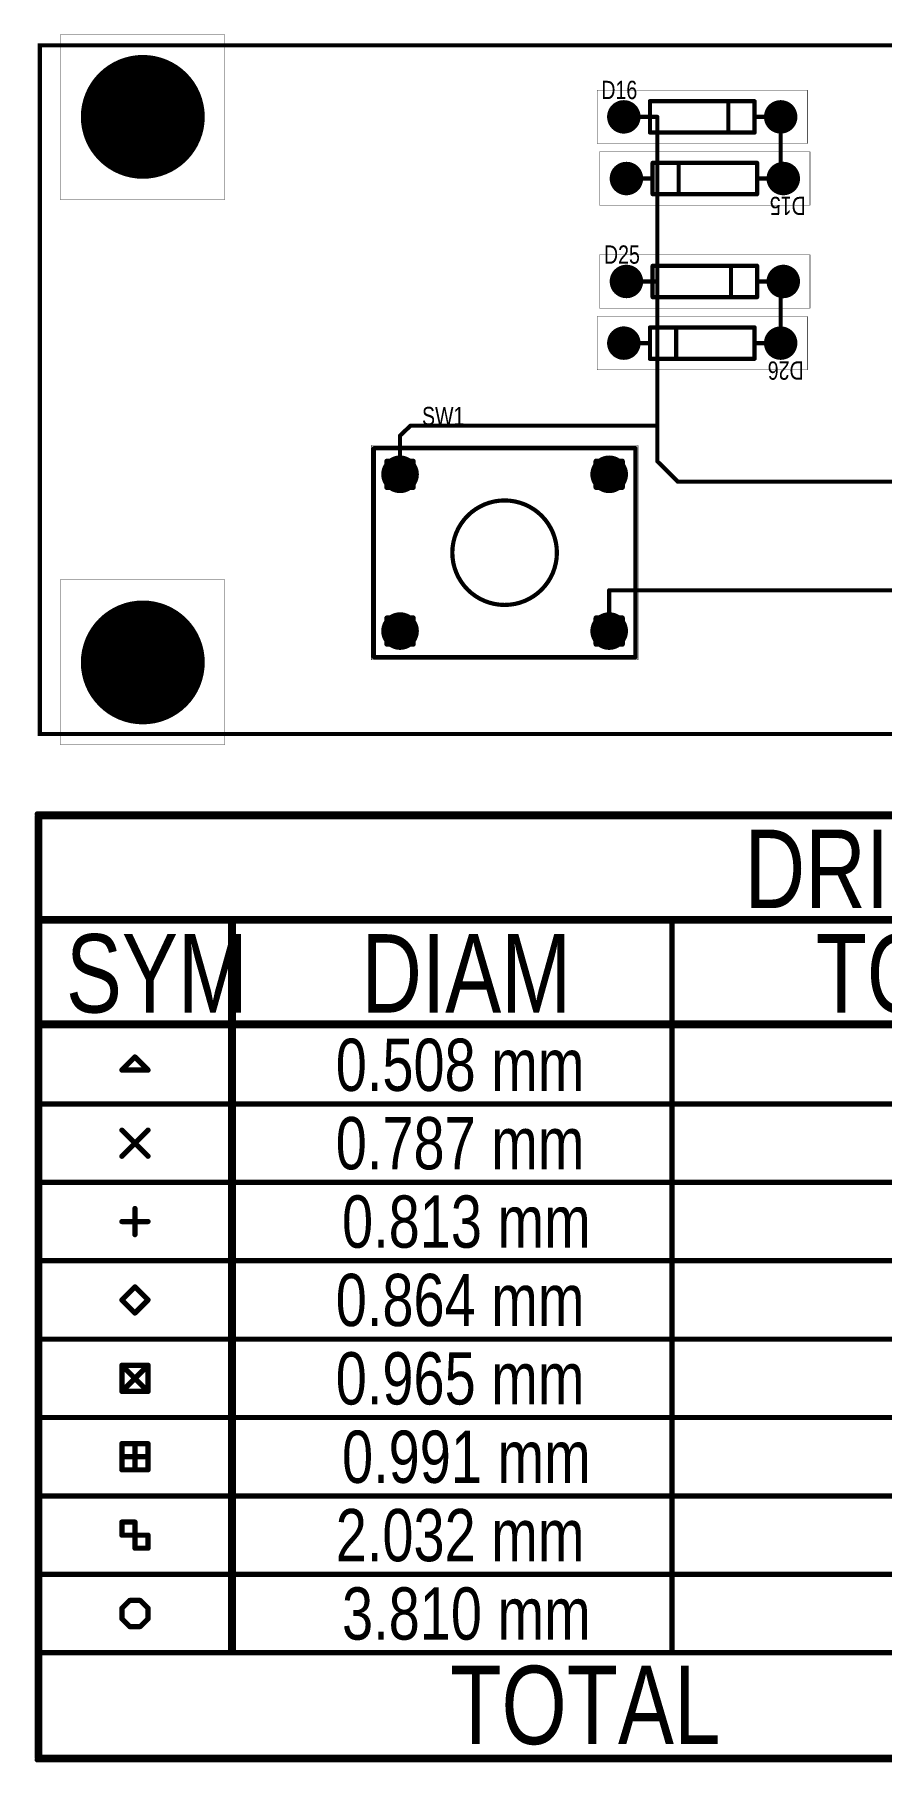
# Model space of a CAD drawing. Extents: x 0 to 12.4, y -1.9 to 1.4.
# Drawn here: x -0.01 to 1.61, y -1.948 to 1.359 of the extents above; entities that cross this region are included whole.
import ezdxf

# ---------------------------------------------------------------- set-up
doc = ezdxf.new("R2010")
doc.units = 0

msp = doc.modelspace()

# ---------------------------------------------------------------- linework, layer by layer
for points, const_width in [([(0.039, 1.043), (0.039, 1.358), (0.354, 1.358), (0.354, 1.043), (0.039, 1.043)], 0.001), ([(0, 0.02), (12.361, 0.02), (12.361, 1.338), (0, 1.338), (0, 0.02)], 0.008), ([(1.066, 1.15), (1.066, 1.252), (1.468, 1.252), (1.468, 1.15), (1.066, 1.15)], 0.001), ([(1.473, 1.134), (1.473, 1.032), (1.071, 1.032), (1.071, 1.134), (1.473, 1.134)], 0.001), ([(1.071, 0.835), (1.071, 0.937), (1.473, 0.937), (1.473, 0.835), (1.071, 0.835)], 0.001), ([(1.468, 0.819), (1.468, 0.717), (1.066, 0.717), (1.066, 0.819), (1.468, 0.819)], 0.001), ([(0.634, 0.162), (0.634, 0.572), (1.144, 0.572), (1.144, 0.162), (0.634, 0.162)], 0.001), ([(0.039, 0), (0.039, 0.315), (0.354, 0.315), (0.354, 0), (0.039, 0)], 0.001)]:
    msp.add_lwpolyline(points, close=True, dxfattribs=dict(const_width=const_width))
for points, const_width in [([(0.0388, 1.358, 1), (0.0393, 1.358, 1)], 0.0005), ([(0.3538, 1.358, 1), (0.3542, 1.358, 1)], 0.0005), ([(-0.002, 1.338, 1), (0.002, 1.338, 1)], 0.004), ([(1.0658, 1.252, 1), (1.0663, 1.252, 1)], 0.0005), ([(1.4677, 1.252, 1), (1.4683, 1.252, 1)], 0.0005), ([(1.0658, 1.15, 1), (1.0663, 1.15, 1)], 0.0005), ([(1.0658, 1.15, 1), (1.0663, 1.15, 1)], 0.0005), ([(1.0707, 1.134, 1), (1.0713, 1.134, 1)], 0.0005), ([(1.4677, 1.15, 1), (1.4683, 1.15, 1)], 0.0005), ([(1.4728, 1.134, 1), (1.4733, 1.134, 1)], 0.0005), ([(1.4728, 1.134, 1), (1.4733, 1.134, 1)], 0.0005), ([(0.0388, 1.043, 1), (0.0393, 1.043, 1)], 0.0005), ([(0.0388, 1.043, 1), (0.0393, 1.043, 1)], 0.0005), ([(0.3538, 1.043, 1), (0.3542, 1.043, 1)], 0.0005), ([(1.0707, 1.032, 1), (1.0713, 1.032, 1)], 0.0005), ([(1.4728, 1.032, 1), (1.4733, 1.032, 1)], 0.0005), ([(1.0707, 0.937, 1), (1.0713, 0.937, 1)], 0.0005), ([(1.4728, 0.937, 1), (1.4733, 0.937, 1)], 0.0005), ([(1.0707, 0.835, 1), (1.0713, 0.835, 1)], 0.0005), ([(1.0707, 0.835, 1), (1.0713, 0.835, 1)], 0.0005), ([(1.4728, 0.835, 1), (1.4733, 0.835, 1)], 0.0005), ([(1.0658, 0.819, 1), (1.0663, 0.819, 1)], 0.0005), ([(1.4677, 0.819, 1), (1.4683, 0.819, 1)], 0.0005), ([(1.4677, 0.819, 1), (1.4683, 0.819, 1)], 0.0005), ([(1.0658, 0.717, 1), (1.0663, 0.717, 1)], 0.0005), ([(1.4677, 0.717, 1), (1.4683, 0.717, 1)], 0.0005), ([(0.6338, 0.572, 1), (0.6342, 0.572, 1)], 0.0005), ([(1.1437, 0.572, 1), (1.1443, 0.572, 1)], 0.0005), ([(0.0388, 0.315, 1), (0.0393, 0.315, 1)], 0.0005), ([(0.3538, 0.315, 1), (0.3542, 0.315, 1)], 0.0005), ([(0.6338, 0.162, 1), (0.6342, 0.162, 1)], 0.0005), ([(0.6338, 0.162, 1), (0.6342, 0.162, 1)], 0.0005), ([(1.1437, 0.162, 1), (1.1443, 0.162, 1)], 0.0005), ([(-0.002, 0.02, 1), (0.002, 0.02, 1)], 0.004), ([(-0.002, 0.02, 1), (0.002, 0.02, 1)], 0.004), ([(0.0388, 0, 1), (0.0393, 0, 1)], 0.0005), ([(0.0388, 0, 1), (0.0393, 0, 1)], 0.0005), ([(0.3538, 0, 1), (0.3542, 0, 1)], 0.0005)]:
    msp.add_lwpolyline(points, format="xyb", close=True, dxfattribs=dict(const_width=const_width))
at = {"layer": 'DRD', "const_width": 0.01}
for points in [[(0.172, 1.211), (0.187, 1.226)], [(0.187, 1.226), (0.207, 1.226)], [(0.207, 1.226), (0.222, 1.211)], [(1.117, 1.176), (1.117, 1.226)], [(1.417, 1.176), (1.417, 1.226)], [(0.172, 1.191), (0.172, 1.211)], [(0.187, 1.176), (0.172, 1.191)], [(0.222, 1.191), (0.207, 1.176)], [(0.222, 1.211), (0.222, 1.191)], [(1.092, 1.201), (1.142, 1.201)], [(1.392, 1.201), (1.442, 1.201)], [(0.207, 1.176), (0.187, 1.176)], [(1.122, 1.058), (1.122, 1.108)], [(1.422, 1.058), (1.422, 1.108)], [(1.097, 1.083), (1.147, 1.083)], [(1.397, 1.083), (1.447, 1.083)], [(1.122, 0.861), (1.122, 0.911)], [(1.422, 0.861), (1.422, 0.911)], [(1.097, 0.886), (1.147, 0.886)], [(1.397, 0.886), (1.447, 0.886)], [(1.117, 0.743), (1.117, 0.793)], [(1.417, 0.743), (1.417, 0.793)], [(1.092, 0.768), (1.142, 0.768)], [(1.392, 0.768), (1.442, 0.768)], [(0.664, 0.542), (0.714, 0.542)], [(0.664, 0.492), (0.664, 0.542)], [(0.689, 0.492), (0.689, 0.542)], [(0.714, 0.542), (0.714, 0.492)], [(1.064, 0.542), (1.114, 0.542)], [(1.064, 0.492), (1.064, 0.542)], [(1.089, 0.492), (1.089, 0.542)], [(1.114, 0.542), (1.114, 0.492)], [(0.664, 0.517), (0.714, 0.517)], [(0.714, 0.492), (0.664, 0.492)], [(1.064, 0.517), (1.114, 0.517)], [(1.114, 0.492), (1.064, 0.492)], [(0.664, 0.242), (0.714, 0.242)], [(0.664, 0.192), (0.664, 0.242)], [(0.689, 0.192), (0.689, 0.242)], [(0.714, 0.242), (0.714, 0.192)], [(1.064, 0.242), (1.114, 0.242)], [(1.064, 0.192), (1.064, 0.242)], [(1.089, 0.192), (1.089, 0.242)], [(1.114, 0.242), (1.114, 0.192)], [(0.664, 0.217), (0.714, 0.217)], [(1.064, 0.217), (1.114, 0.217)], [(0.172, 0.167), (0.187, 0.182)], [(0.172, 0.147), (0.172, 0.167)], [(0.187, 0.182), (0.207, 0.182)], [(0.207, 0.182), (0.222, 0.167)], [(0.222, 0.167), (0.222, 0.147)], [(0.714, 0.192), (0.664, 0.192)], [(1.114, 0.192), (1.064, 0.192)], [(0.187, 0.132), (0.172, 0.147)], [(0.207, 0.132), (0.187, 0.132)], [(0.222, 0.147), (0.207, 0.132)], [(-0.005, -0.133), (3.73, -0.133)], [(-0.005, -0.138), (-0.005, -1.938)], [(0, -0.138), (0, -1.938)], [(0, -0.138), (3.725, -0.138)], [(0, -0.333), (3.725, -0.333)], [(0, -0.338), (3.725, -0.338)], [(0.365, -0.338), (0.365, -1.738)], [(0.37, -0.338), (0.37, -1.738)], [(1.209, -0.338), (1.209, -1.738)], [(0, -0.533), (3.725, -0.533)], [(0, -0.538), (3.725, -0.538)], [(0.157, -0.623), (0.182, -0.598)], [(0.182, -0.598), (0.207, -0.623)], [(0.207, -0.623), (0.157, -0.623)], [(0, -0.688), (3.725, -0.688)], [(0.157, -0.738), (0.207, -0.788)], [(0.157, -0.788), (0.207, -0.738)], [(0, -0.838), (3.725, -0.838)], [(0.182, -0.938), (0.182, -0.888)], [(0.157, -0.913), (0.207, -0.913)], [(0, -0.988), (3.725, -0.988)], [(0.157, -1.063), (0.182, -1.038)], [(0.182, -1.088), (0.157, -1.063)], [(0.182, -1.038), (0.207, -1.063)], [(0.207, -1.063), (0.182, -1.088)], [(0, -1.138), (3.725, -1.138)], [(0.157, -1.188), (0.207, -1.238)], [(0.157, -1.238), (0.207, -1.188)], [(0.157, -1.188), (0.207, -1.188)], [(0.157, -1.238), (0.157, -1.188)], [(0.207, -1.188), (0.207, -1.238)], [(0.207, -1.238), (0.157, -1.238)], [(0, -1.288), (3.725, -1.288)], [(0.157, -1.338), (0.207, -1.338)], [(0.157, -1.388), (0.157, -1.338)], [(0.182, -1.388), (0.182, -1.338)], [(0.207, -1.338), (0.207, -1.388)], [(0.157, -1.363), (0.207, -1.363)], [(0.207, -1.388), (0.157, -1.388)], [(0, -1.438), (3.725, -1.438)], [(0.157, -1.488), (0.182, -1.488)], [(0.157, -1.513), (0.157, -1.488)], [(0.182, -1.488), (0.182, -1.538)], [(0.207, -1.513), (0.157, -1.513)], [(0.207, -1.538), (0.207, -1.513)], [(0.182, -1.538), (0.207, -1.538)], [(0, -1.588), (3.725, -1.588)], [(0.157, -1.653), (0.172, -1.638)], [(0.157, -1.673), (0.157, -1.653)], [(0.172, -1.638), (0.192, -1.638)], [(0.192, -1.638), (0.207, -1.653)], [(0.207, -1.653), (0.207, -1.673)], [(0.172, -1.688), (0.157, -1.673)], [(0.192, -1.688), (0.172, -1.688)], [(0.207, -1.673), (0.192, -1.688)], [(0, -1.738), (3.725, -1.738)], [(-0.005, -1.943), (3.73, -1.943)], [(0, -1.938), (3.725, -1.938)]]:
    msp.add_lwpolyline(points, dxfattribs=at)
at = {"layer": 'DRD', "const_width": 0.005}
for points in [[(0.1845, 1.226, 1), (0.1895, 1.226, 1)], [(0.1845, 1.226, 1), (0.1895, 1.226, 1)], [(0.2045, 1.226, 1), (0.2095, 1.226, 1)], [(0.2045, 1.226, 1), (0.2095, 1.226, 1)], [(1.1145, 1.226, 1), (1.1195, 1.226, 1)], [(1.4145, 1.226, 1), (1.4195, 1.226, 1)], [(0.1695, 1.211, 1), (0.1745, 1.211, 1)], [(0.1695, 1.211, 1), (0.1745, 1.211, 1)], [(0.1695, 1.191, 1), (0.1745, 1.191, 1)], [(0.1695, 1.191, 1), (0.1745, 1.191, 1)], [(0.2195, 1.211, 1), (0.2245, 1.211, 1)], [(0.2195, 1.211, 1), (0.2245, 1.211, 1)], [(0.2195, 1.191, 1), (0.2245, 1.191, 1)], [(0.2195, 1.191, 1), (0.2245, 1.191, 1)], [(1.0895, 1.201, 1), (1.0945, 1.201, 1)], [(1.1395, 1.201, 1), (1.1445, 1.201, 1)], [(1.3895, 1.201, 1), (1.3945, 1.201, 1)], [(1.4395, 1.201, 1), (1.4445, 1.201, 1)], [(0.1845, 1.176, 1), (0.1895, 1.176, 1)], [(0.1845, 1.176, 1), (0.1895, 1.176, 1)], [(0.2045, 1.176, 1), (0.2095, 1.176, 1)], [(0.2045, 1.176, 1), (0.2095, 1.176, 1)], [(1.1145, 1.176, 1), (1.1195, 1.176, 1)], [(1.4145, 1.176, 1), (1.4195, 1.176, 1)], [(1.1195, 1.108, 1), (1.1245, 1.108, 1)], [(1.4195, 1.108, 1), (1.4245, 1.108, 1)], [(1.0945, 1.083, 1), (1.0995, 1.083, 1)], [(1.1195, 1.058, 1), (1.1245, 1.058, 1)], [(1.1445, 1.083, 1), (1.1495, 1.083, 1)], [(1.3945, 1.083, 1), (1.3995, 1.083, 1)], [(1.4195, 1.058, 1), (1.4245, 1.058, 1)], [(1.4445, 1.083, 1), (1.4495, 1.083, 1)], [(1.1195, 0.911, 1), (1.1245, 0.911, 1)], [(1.4195, 0.911, 1), (1.4245, 0.911, 1)], [(1.0945, 0.886, 1), (1.0995, 0.886, 1)], [(1.1195, 0.861, 1), (1.1245, 0.861, 1)], [(1.1445, 0.886, 1), (1.1495, 0.886, 1)], [(1.3945, 0.886, 1), (1.3995, 0.886, 1)], [(1.4195, 0.861, 1), (1.4245, 0.861, 1)], [(1.4445, 0.886, 1), (1.4495, 0.886, 1)], [(1.1145, 0.793, 1), (1.1195, 0.793, 1)], [(1.4145, 0.793, 1), (1.4195, 0.793, 1)], [(1.0895, 0.768, 1), (1.0945, 0.768, 1)], [(1.1395, 0.768, 1), (1.1445, 0.768, 1)], [(1.3895, 0.768, 1), (1.3945, 0.768, 1)], [(1.4395, 0.768, 1), (1.4445, 0.768, 1)], [(1.1145, 0.743, 1), (1.1195, 0.743, 1)], [(1.4145, 0.743, 1), (1.4195, 0.743, 1)], [(0.6615, 0.542, 1), (0.6665, 0.542, 1)], [(0.6615, 0.542, 1), (0.6665, 0.542, 1)], [(0.6865, 0.542, 1), (0.6915, 0.542, 1)], [(0.7115, 0.542, 1), (0.7165, 0.542, 1)], [(0.7115, 0.542, 1), (0.7165, 0.542, 1)], [(1.0615, 0.542, 1), (1.0665, 0.542, 1)], [(1.0615, 0.542, 1), (1.0665, 0.542, 1)], [(1.0865, 0.542, 1), (1.0915, 0.542, 1)], [(1.1115, 0.542, 1), (1.1165, 0.542, 1)], [(1.1115, 0.542, 1), (1.1165, 0.542, 1)], [(0.6615, 0.517, 1), (0.6665, 0.517, 1)], [(0.6615, 0.492, 1), (0.6665, 0.492, 1)], [(0.6615, 0.492, 1), (0.6665, 0.492, 1)], [(0.6865, 0.492, 1), (0.6915, 0.492, 1)], [(0.7115, 0.517, 1), (0.7165, 0.517, 1)], [(0.7115, 0.492, 1), (0.7165, 0.492, 1)], [(0.7115, 0.492, 1), (0.7165, 0.492, 1)], [(1.0615, 0.517, 1), (1.0665, 0.517, 1)], [(1.0615, 0.492, 1), (1.0665, 0.492, 1)], [(1.0615, 0.492, 1), (1.0665, 0.492, 1)], [(1.0865, 0.492, 1), (1.0915, 0.492, 1)], [(1.1115, 0.517, 1), (1.1165, 0.517, 1)], [(1.1115, 0.492, 1), (1.1165, 0.492, 1)], [(1.1115, 0.492, 1), (1.1165, 0.492, 1)], [(0.6615, 0.242, 1), (0.6665, 0.242, 1)], [(0.6615, 0.242, 1), (0.6665, 0.242, 1)], [(0.6865, 0.242, 1), (0.6915, 0.242, 1)], [(0.7115, 0.242, 1), (0.7165, 0.242, 1)], [(0.7115, 0.242, 1), (0.7165, 0.242, 1)], [(1.0615, 0.242, 1), (1.0665, 0.242, 1)], [(1.0615, 0.242, 1), (1.0665, 0.242, 1)], [(1.0865, 0.242, 1), (1.0915, 0.242, 1)], [(1.1115, 0.242, 1), (1.1165, 0.242, 1)], [(1.1115, 0.242, 1), (1.1165, 0.242, 1)], [(0.6615, 0.217, 1), (0.6665, 0.217, 1)], [(0.7115, 0.217, 1), (0.7165, 0.217, 1)], [(1.0615, 0.217, 1), (1.0665, 0.217, 1)], [(1.1115, 0.217, 1), (1.1165, 0.217, 1)], [(0.1695, 0.167, 1), (0.1745, 0.167, 1)], [(0.1695, 0.167, 1), (0.1745, 0.167, 1)], [(0.1845, 0.182, 1), (0.1895, 0.182, 1)], [(0.1845, 0.182, 1), (0.1895, 0.182, 1)], [(0.2045, 0.182, 1), (0.2095, 0.182, 1)], [(0.2045, 0.182, 1), (0.2095, 0.182, 1)], [(0.2195, 0.167, 1), (0.2245, 0.167, 1)], [(0.2195, 0.167, 1), (0.2245, 0.167, 1)], [(0.6615, 0.192, 1), (0.6665, 0.192, 1)], [(0.6615, 0.192, 1), (0.6665, 0.192, 1)], [(0.6865, 0.192, 1), (0.6915, 0.192, 1)], [(0.7115, 0.192, 1), (0.7165, 0.192, 1)], [(0.7115, 0.192, 1), (0.7165, 0.192, 1)], [(1.0615, 0.192, 1), (1.0665, 0.192, 1)], [(1.0615, 0.192, 1), (1.0665, 0.192, 1)], [(1.0865, 0.192, 1), (1.0915, 0.192, 1)], [(1.1115, 0.192, 1), (1.1165, 0.192, 1)], [(1.1115, 0.192, 1), (1.1165, 0.192, 1)], [(0.1695, 0.147, 1), (0.1745, 0.147, 1)], [(0.1695, 0.147, 1), (0.1745, 0.147, 1)], [(0.1845, 0.132, 1), (0.1895, 0.132, 1)], [(0.1845, 0.132, 1), (0.1895, 0.132, 1)], [(0.2045, 0.132, 1), (0.2095, 0.132, 1)], [(0.2045, 0.132, 1), (0.2095, 0.132, 1)], [(0.2195, 0.147, 1), (0.2245, 0.147, 1)], [(0.2195, 0.147, 1), (0.2245, 0.147, 1)], [(-0.0075, -0.133, 1), (-0.0025, -0.133, 1)], [(-0.0075, -0.138, 1), (-0.0025, -0.138, 1)], [(-0.0025, -0.138, 1), (0.0025, -0.138, 1)], [(-0.0025, -0.138, 1), (0.0025, -0.138, 1)], [(-0.0025, -0.333, 1), (0.0025, -0.333, 1)], [(-0.0025, -0.338, 1), (0.0025, -0.338, 1)], [(0.3625, -0.338, 1), (0.3675, -0.338, 1)], [(0.3675, -0.338, 1), (0.3725, -0.338, 1)], [(1.2065, -0.338, 1), (1.2115, -0.338, 1)], [(-0.0025, -0.533, 1), (0.0025, -0.533, 1)], [(-0.0025, -0.538, 1), (0.0025, -0.538, 1)], [(0.1795, -0.598, 1), (0.1845, -0.598, 1)], [(0.1795, -0.598, 1), (0.1845, -0.598, 1)], [(0.1545, -0.623, 1), (0.1595, -0.623, 1)], [(0.1545, -0.623, 1), (0.1595, -0.623, 1)], [(0.2045, -0.623, 1), (0.2095, -0.623, 1)], [(0.2045, -0.623, 1), (0.2095, -0.623, 1)], [(-0.0025, -0.688, 1), (0.0025, -0.688, 1)], [(0.1545, -0.738, 1), (0.1595, -0.738, 1)], [(0.2045, -0.738, 1), (0.2095, -0.738, 1)], [(0.1545, -0.788, 1), (0.1595, -0.788, 1)], [(0.2045, -0.788, 1), (0.2095, -0.788, 1)], [(-0.0025, -0.838, 1), (0.0025, -0.838, 1)], [(0.1795, -0.888, 1), (0.1845, -0.888, 1)], [(0.1545, -0.913, 1), (0.1595, -0.913, 1)], [(0.2045, -0.913, 1), (0.2095, -0.913, 1)], [(0.1795, -0.938, 1), (0.1845, -0.938, 1)], [(-0.0025, -0.988, 1), (0.0025, -0.988, 1)], [(0.1545, -1.063, 1), (0.1595, -1.063, 1)], [(0.1545, -1.063, 1), (0.1595, -1.063, 1)], [(0.1795, -1.038, 1), (0.1845, -1.038, 1)], [(0.1795, -1.038, 1), (0.1845, -1.038, 1)], [(0.2045, -1.063, 1), (0.2095, -1.063, 1)], [(0.2045, -1.063, 1), (0.2095, -1.063, 1)], [(0.1795, -1.088, 1), (0.1845, -1.088, 1)], [(0.1795, -1.088, 1), (0.1845, -1.088, 1)], [(-0.0025, -1.138, 1), (0.0025, -1.138, 1)], [(0.1545, -1.188, 1), (0.1595, -1.188, 1)], [(0.1545, -1.188, 1), (0.1595, -1.188, 1)], [(0.1545, -1.188, 1), (0.1595, -1.188, 1)], [(0.2045, -1.188, 1), (0.2095, -1.188, 1)], [(0.2045, -1.188, 1), (0.2095, -1.188, 1)], [(0.2045, -1.188, 1), (0.2095, -1.188, 1)], [(0.1545, -1.238, 1), (0.1595, -1.238, 1)], [(0.1545, -1.238, 1), (0.1595, -1.238, 1)], [(0.1545, -1.238, 1), (0.1595, -1.238, 1)], [(0.2045, -1.238, 1), (0.2095, -1.238, 1)], [(0.2045, -1.238, 1), (0.2095, -1.238, 1)], [(0.2045, -1.238, 1), (0.2095, -1.238, 1)], [(-0.0025, -1.288, 1), (0.0025, -1.288, 1)], [(0.1545, -1.338, 1), (0.1595, -1.338, 1)], [(0.1545, -1.338, 1), (0.1595, -1.338, 1)], [(0.1795, -1.338, 1), (0.1845, -1.338, 1)], [(0.2045, -1.338, 1), (0.2095, -1.338, 1)], [(0.2045, -1.338, 1), (0.2095, -1.338, 1)], [(0.1545, -1.363, 1), (0.1595, -1.363, 1)], [(0.1545, -1.388, 1), (0.1595, -1.388, 1)], [(0.1545, -1.388, 1), (0.1595, -1.388, 1)], [(0.1795, -1.388, 1), (0.1845, -1.388, 1)], [(0.2045, -1.363, 1), (0.2095, -1.363, 1)], [(0.2045, -1.388, 1), (0.2095, -1.388, 1)], [(0.2045, -1.388, 1), (0.2095, -1.388, 1)], [(-0.0025, -1.438, 1), (0.0025, -1.438, 1)], [(0.1545, -1.488, 1), (0.1595, -1.488, 1)], [(0.1545, -1.488, 1), (0.1595, -1.488, 1)], [(0.1795, -1.488, 1), (0.1845, -1.488, 1)], [(0.1795, -1.488, 1), (0.1845, -1.488, 1)], [(0.1545, -1.513, 1), (0.1595, -1.513, 1)], [(0.1545, -1.513, 1), (0.1595, -1.513, 1)], [(0.2045, -1.513, 1), (0.2095, -1.513, 1)], [(0.2045, -1.513, 1), (0.2095, -1.513, 1)], [(0.1795, -1.538, 1), (0.1845, -1.538, 1)], [(0.1795, -1.538, 1), (0.1845, -1.538, 1)], [(0.2045, -1.538, 1), (0.2095, -1.538, 1)], [(0.2045, -1.538, 1), (0.2095, -1.538, 1)], [(-0.0025, -1.588, 1), (0.0025, -1.588, 1)], [(0.1545, -1.653, 1), (0.1595, -1.653, 1)], [(0.1545, -1.653, 1), (0.1595, -1.653, 1)], [(0.1695, -1.638, 1), (0.1745, -1.638, 1)], [(0.1695, -1.638, 1), (0.1745, -1.638, 1)], [(0.1895, -1.638, 1), (0.1945, -1.638, 1)], [(0.1895, -1.638, 1), (0.1945, -1.638, 1)], [(0.2045, -1.653, 1), (0.2095, -1.653, 1)], [(0.2045, -1.653, 1), (0.2095, -1.653, 1)], [(0.1545, -1.673, 1), (0.1595, -1.673, 1)], [(0.1545, -1.673, 1), (0.1595, -1.673, 1)], [(0.1695, -1.688, 1), (0.1745, -1.688, 1)], [(0.1695, -1.688, 1), (0.1745, -1.688, 1)], [(0.1895, -1.688, 1), (0.1945, -1.688, 1)], [(0.1895, -1.688, 1), (0.1945, -1.688, 1)], [(0.2045, -1.673, 1), (0.2095, -1.673, 1)], [(0.2045, -1.673, 1), (0.2095, -1.673, 1)], [(-0.0025, -1.738, 1), (0.0025, -1.738, 1)], [(0.3625, -1.738, 1), (0.3675, -1.738, 1)], [(0.3675, -1.738, 1), (0.3725, -1.738, 1)], [(1.2065, -1.738, 1), (1.2115, -1.738, 1)], [(-0.0075, -1.938, 1), (-0.0025, -1.938, 1)], [(-0.0075, -1.943, 1), (-0.0025, -1.943, 1)], [(-0.0025, -1.938, 1), (0.0025, -1.938, 1)], [(-0.0025, -1.938, 1), (0.0025, -1.938, 1)]]:
    msp.add_lwpolyline(points, format="xyb", close=True, dxfattribs=at)
at = {"layer": 'DRL'}
for points, const_width in [([(0.16, 1.201, 1), (0.234, 1.201, 1)], 0.075), ([(1.109, 1.201, 1), (1.125, 1.201, 1)], 0.016), ([(1.409, 1.201, 1), (1.425, 1.201, 1)], 0.016), ([(1.114, 1.083, 1), (1.13, 1.083, 1)], 0.016), ([(1.414, 1.083, 1), (1.43, 1.083, 1)], 0.016), ([(1.114, 0.886, 1), (1.13, 0.886, 1)], 0.016), ([(1.414, 0.886, 1), (1.43, 0.886, 1)], 0.016), ([(1.109, 0.768, 1), (1.125, 0.768, 1)], 0.016), ([(1.409, 0.768, 1), (1.425, 0.768, 1)], 0.016), ([(0.68, 0.517, 1), (0.698, 0.517, 1)], 0.019), ([(1.08, 0.517, 1), (1.098, 0.517, 1)], 0.019), ([(0.16, 0.157, 1), (0.234, 0.157, 1)], 0.075), ([(0.68, 0.217, 1), (0.698, 0.217, 1)], 0.019), ([(1.08, 0.217, 1), (1.098, 0.217, 1)], 0.019)]:
    msp.add_lwpolyline(points, format="xyb", close=True, dxfattribs=dict(at, const_width=const_width))
at = {"layer": 'SMT'}
for points, const_width in [([(0.138, 1.201, 1), (0.256, 1.201, 1)], 0.119), ([(1.101, 1.201, 1), (1.133, 1.201, 1)], 0.032), ([(1.401, 1.201, 1), (1.433, 1.201, 1)], 0.032), ([(1.106, 1.083, 1), (1.138, 1.083, 1)], 0.032), ([(1.406, 1.083, 1), (1.438, 1.083, 1)], 0.032), ([(1.106, 0.886, 1), (1.138, 0.886, 1)], 0.032), ([(1.406, 0.886, 1), (1.438, 0.886, 1)], 0.032), ([(1.101, 0.768, 1), (1.133, 0.768, 1)], 0.032), ([(1.401, 0.768, 1), (1.433, 0.768, 1)], 0.032), ([(0.671, 0.517, 1), (0.707, 0.517, 1)], 0.036), ([(1.071, 0.517, 1), (1.107, 0.517, 1)], 0.036), ([(0.138, 0.157, 1), (0.256, 0.157, 1)], 0.119), ([(0.671, 0.217, 1), (0.707, 0.217, 1)], 0.036), ([(1.071, 0.217, 1), (1.107, 0.217, 1)], 0.036)]:
    msp.add_lwpolyline(points, format="xyb", close=True, dxfattribs=dict(at, const_width=const_width))
at = {"layer": 'SST', "const_width": 0.008}
for points in [[(1.167, 1.201), (1.167, 1.231)], [(1.167, 1.231), (1.367, 1.231)], [(1.317, 1.171), (1.317, 1.231)], [(1.367, 1.171), (1.367, 1.231)], [(1.117, 1.201), (1.167, 1.201)], [(1.167, 1.171), (1.167, 1.201)], [(1.367, 1.201), (1.417, 1.201)], [(1.167, 1.171), (1.367, 1.171)], [(1.172, 1.113), (1.172, 1.053)], [(1.372, 1.113), (1.172, 1.113)], [(1.222, 1.113), (1.222, 1.053)], [(1.372, 1.113), (1.372, 1.083)], [(1.172, 1.083), (1.122, 1.083)], [(1.422, 1.083), (1.372, 1.083)], [(1.372, 1.083), (1.372, 1.053)], [(1.372, 1.053), (1.172, 1.053)], [(1.172, 0.886), (1.172, 0.916)], [(1.172, 0.916), (1.372, 0.916)], [(1.322, 0.856), (1.322, 0.916)], [(1.372, 0.856), (1.372, 0.916)], [(1.122, 0.886), (1.172, 0.886)], [(1.172, 0.856), (1.172, 0.886)], [(1.172, 0.856), (1.372, 0.856)], [(1.372, 0.886), (1.422, 0.886)], [(1.167, 0.798), (1.167, 0.738)], [(1.367, 0.798), (1.167, 0.798)], [(1.217, 0.798), (1.217, 0.738)], [(1.367, 0.798), (1.367, 0.768)], [(1.167, 0.768), (1.117, 0.768)], [(1.417, 0.768), (1.367, 0.768)], [(1.367, 0.768), (1.367, 0.738)], [(1.367, 0.738), (1.167, 0.738)], [(0.639, 0.167), (0.639, 0.567)], [(0.639, 0.567), (1.139, 0.567)], [(1.139, 0.167), (1.139, 0.567)], [(0.639, 0.167), (1.139, 0.167)]]:
    msp.add_lwpolyline(points, dxfattribs=at)
at = {"layer": 'SST', "const_width": 0.004}
for points in [[(1.165, 1.231, 1), (1.169, 1.231, 1)], [(1.165, 1.231, 1), (1.169, 1.231, 1)], [(1.315, 1.231, 1), (1.319, 1.231, 1)], [(1.365, 1.231, 1), (1.369, 1.231, 1)], [(1.365, 1.231, 1), (1.369, 1.231, 1)], [(1.115, 1.201, 1), (1.119, 1.201, 1)], [(1.165, 1.201, 1), (1.169, 1.201, 1)], [(1.165, 1.201, 1), (1.169, 1.201, 1)], [(1.165, 1.201, 1), (1.169, 1.201, 1)], [(1.365, 1.201, 1), (1.369, 1.201, 1)], [(1.415, 1.201, 1), (1.419, 1.201, 1)], [(1.165, 1.171, 1), (1.169, 1.171, 1)], [(1.165, 1.171, 1), (1.169, 1.171, 1)], [(1.315, 1.171, 1), (1.319, 1.171, 1)], [(1.365, 1.171, 1), (1.369, 1.171, 1)], [(1.365, 1.171, 1), (1.369, 1.171, 1)], [(1.17, 1.113, 1), (1.174, 1.113, 1)], [(1.17, 1.113, 1), (1.174, 1.113, 1)], [(1.22, 1.113, 1), (1.224, 1.113, 1)], [(1.37, 1.113, 1), (1.374, 1.113, 1)], [(1.37, 1.113, 1), (1.374, 1.113, 1)], [(1.12, 1.083, 1), (1.124, 1.083, 1)], [(1.17, 1.083, 1), (1.174, 1.083, 1)], [(1.37, 1.083, 1), (1.374, 1.083, 1)], [(1.37, 1.083, 1), (1.374, 1.083, 1)], [(1.37, 1.083, 1), (1.374, 1.083, 1)], [(1.42, 1.083, 1), (1.424, 1.083, 1)], [(1.17, 1.053, 1), (1.174, 1.053, 1)], [(1.17, 1.053, 1), (1.174, 1.053, 1)], [(1.22, 1.053, 1), (1.224, 1.053, 1)], [(1.37, 1.053, 1), (1.374, 1.053, 1)], [(1.37, 1.053, 1), (1.374, 1.053, 1)], [(1.17, 0.916, 1), (1.174, 0.916, 1)], [(1.17, 0.916, 1), (1.174, 0.916, 1)], [(1.32, 0.916, 1), (1.324, 0.916, 1)], [(1.37, 0.916, 1), (1.374, 0.916, 1)], [(1.37, 0.916, 1), (1.374, 0.916, 1)], [(1.12, 0.886, 1), (1.124, 0.886, 1)], [(1.17, 0.886, 1), (1.174, 0.886, 1)], [(1.17, 0.886, 1), (1.174, 0.886, 1)], [(1.17, 0.886, 1), (1.174, 0.886, 1)], [(1.17, 0.856, 1), (1.174, 0.856, 1)], [(1.17, 0.856, 1), (1.174, 0.856, 1)], [(1.32, 0.856, 1), (1.324, 0.856, 1)], [(1.37, 0.886, 1), (1.374, 0.886, 1)], [(1.37, 0.856, 1), (1.374, 0.856, 1)], [(1.37, 0.856, 1), (1.374, 0.856, 1)], [(1.42, 0.886, 1), (1.424, 0.886, 1)], [(1.165, 0.798, 1), (1.169, 0.798, 1)], [(1.165, 0.798, 1), (1.169, 0.798, 1)], [(1.215, 0.798, 1), (1.219, 0.798, 1)], [(1.365, 0.798, 1), (1.369, 0.798, 1)], [(1.365, 0.798, 1), (1.369, 0.798, 1)], [(1.115, 0.768, 1), (1.119, 0.768, 1)], [(1.165, 0.768, 1), (1.169, 0.768, 1)], [(1.365, 0.768, 1), (1.369, 0.768, 1)], [(1.365, 0.768, 1), (1.369, 0.768, 1)], [(1.365, 0.768, 1), (1.369, 0.768, 1)], [(1.415, 0.768, 1), (1.419, 0.768, 1)], [(1.165, 0.738, 1), (1.169, 0.738, 1)], [(1.165, 0.738, 1), (1.169, 0.738, 1)], [(1.215, 0.738, 1), (1.219, 0.738, 1)], [(1.365, 0.738, 1), (1.369, 0.738, 1)], [(1.365, 0.738, 1), (1.369, 0.738, 1)], [(0.637, 0.567, 1), (0.641, 0.567, 1)], [(0.637, 0.567, 1), (0.641, 0.567, 1)], [(1.137, 0.567, 1), (1.141, 0.567, 1)], [(1.137, 0.567, 1), (1.141, 0.567, 1)], [(0.787, 0.367, 1), (0.791, 0.367, 1)], [(0.787, 0.367, 1), (0.791, 0.367, 1)], [(0.987, 0.367, 1), (0.991, 0.367, 1)], [(0.987, 0.367, 1), (0.991, 0.367, 1)], [(0.637, 0.167, 1), (0.641, 0.167, 1)], [(0.637, 0.167, 1), (0.641, 0.167, 1)], [(1.137, 0.167, 1), (1.141, 0.167, 1)], [(1.137, 0.167, 1), (1.141, 0.167, 1)]]:
    msp.add_lwpolyline(points, format="xyb", close=True, dxfattribs=at)
at = {"layer": 'SST', "const_width": 0.008}
for points in [[(0.989, 0.367, 1), (0.789, 0.367)], [(0.789, 0.367, 1), (0.989, 0.367)]]:
    msp.add_lwpolyline(points, format="xyb", dxfattribs=at)
at = {"layer": 'TOP'}
for points, const_width in [([(0.138, 1.201, 1), (0.256, 1.201, 1)], 0.118), ([(1.102, 1.201, 1), (1.132, 1.201, 1)], 0.031), ([(1.402, 1.201, 1), (1.432, 1.201, 1)], 0.031), ([(1.115, 1.201, 1), (1.119, 1.201, 1)], 0.004), ([(1.115, 1.201, 1), (1.119, 1.201, 1)], 0.004), ([(1.179, 1.201, 1), (1.183, 1.201, 1)], 0.004), ([(1.179, 1.201, 1), (1.183, 1.201, 1)], 0.004), ([(1.179, 1.201, 1), (1.183, 1.201, 1)], 0.004), ([(1.179, 1.201, 1), (1.183, 1.201, 1)], 0.004), ([(1.415, 1.201, 1), (1.419, 1.201, 1)], 0.004), ([(1.415, 1.201, 1), (1.419, 1.201, 1)], 0.004), ([(1.415, 1.201, 1), (1.419, 1.201, 1)], 0.004), ([(1.107, 1.083, 1), (1.137, 1.083, 1)], 0.031), ([(1.407, 1.083, 1), (1.437, 1.083, 1)], 0.031), ([(1.415, 1.087, 1), (1.419, 1.087, 1)], 0.004), ([(1.415, 1.087, 1), (1.419, 1.087, 1)], 0.004), ([(1.42, 1.083, 1), (1.424, 1.083, 1)], 0.004), ([(1.107, 0.886, 1), (1.137, 0.886, 1)], 0.031), ([(1.407, 0.886, 1), (1.437, 0.886, 1)], 0.031), ([(1.12, 0.886, 1), (1.124, 0.886, 1)], 0.004), ([(1.12, 0.886, 1), (1.124, 0.886, 1)], 0.004), ([(1.12, 0.886, 1), (1.124, 0.886, 1)], 0.004), ([(1.179, 0.886, 1), (1.183, 0.886, 1)], 0.004), ([(1.179, 0.886, 1), (1.183, 0.886, 1)], 0.004), ([(1.179, 0.886, 1), (1.183, 0.886, 1)], 0.004), ([(1.179, 0.886, 1), (1.183, 0.886, 1)], 0.004), ([(1.415, 0.881, 1), (1.419, 0.881, 1)], 0.004), ([(1.415, 0.881, 1), (1.419, 0.881, 1)], 0.004), ([(1.42, 0.886, 1), (1.424, 0.886, 1)], 0.004), ([(1.102, 0.768, 1), (1.132, 0.768, 1)], 0.031), ([(1.402, 0.768, 1), (1.432, 0.768, 1)], 0.031), ([(1.415, 0.768, 1), (1.419, 0.768, 1)], 0.004), ([(1.415, 0.768, 1), (1.419, 0.768, 1)], 0.004), ([(1.415, 0.768, 1), (1.419, 0.768, 1)], 0.004), ([(0.707, 0.61, 1), (0.711, 0.61, 1)], 0.004), ([(0.707, 0.61, 1), (0.711, 0.61, 1)], 0.004), ([(1.179, 0.61, 1), (1.183, 0.61, 1)], 0.004), ([(1.179, 0.61, 1), (1.183, 0.61, 1)], 0.004), ([(1.179, 0.61, 1), (1.183, 0.61, 1)], 0.004), ([(1.179, 0.61, 1), (1.183, 0.61, 1)], 0.004), ([(0.687, 0.591, 1), (0.691, 0.591, 1)], 0.004), ([(0.687, 0.591, 1), (0.691, 0.591, 1)], 0.004), ([(0.672, 0.517, 1), (0.706, 0.517, 1)], 0.035), ([(1.072, 0.517, 1), (1.106, 0.517, 1)], 0.035), ([(1.179, 0.542, 1), (1.183, 0.542, 1)], 0.004), ([(1.179, 0.542, 1), (1.183, 0.542, 1)], 0.004), ([(1.179, 0.542, 1), (1.183, 0.542, 1)], 0.004), ([(1.179, 0.542, 1), (1.183, 0.542, 1)], 0.004), ([(0.687, 0.517, 1), (0.691, 0.517, 1)], 0.004), ([(1.218, 0.503, 1), (1.222, 0.503, 1)], 0.004), ([(1.218, 0.503, 1), (1.222, 0.503, 1)], 0.004), ([(1.218, 0.503, 1), (1.222, 0.503, 1)], 0.004), ([(1.218, 0.503, 1), (1.222, 0.503, 1)], 0.004), ([(1.087, 0.295, 1), (1.091, 0.295, 1)], 0.004), ([(1.087, 0.295, 1), (1.091, 0.295, 1)], 0.004), ([(0.138, 0.157, 1), (0.256, 0.157, 1)], 0.118), ([(0.672, 0.217, 1), (0.706, 0.217, 1)], 0.035), ([(1.072, 0.217, 1), (1.106, 0.217, 1)], 0.035), ([(1.087, 0.217, 1), (1.091, 0.217, 1)], 0.004)]:
    msp.add_lwpolyline(points, format="xyb", close=True, dxfattribs=dict(at, const_width=const_width))
at = {"layer": 'TOP', "const_width": 0.008}
for points in [[(1.181, 1.201), (1.117, 1.201)], [(1.117, 1.201), (1.181, 1.201)], [(1.181, 0.886), (1.181, 1.201)], [(1.181, 1.201), (1.181, 0.886)], [(1.417, 1.201), (1.417, 1.201)], [(1.417, 1.201), (1.417, 1.087)], [(1.417, 1.087), (1.422, 1.083)], [(1.181, 0.886), (1.122, 0.886)], [(1.122, 0.886), (1.122, 0.886)], [(1.181, 0.61), (1.181, 0.886)], [(1.422, 0.886), (1.417, 0.881)], [(1.417, 0.881), (1.417, 0.768)], [(1.417, 0.768), (1.417, 0.768)], [(0.709, 0.61), (0.689, 0.591)], [(1.181, 0.61), (0.709, 0.61)], [(1.181, 0.542), (1.181, 0.61)], [(1.181, 0.542), (1.181, 0.61)], [(0.689, 0.591), (0.689, 0.517)], [(1.22, 0.503), (1.181, 0.542)], [(1.22, 0.503), (1.181, 0.542)], [(1.832, 0.503), (1.22, 0.503)], [(1.832, 0.503), (1.22, 0.503)], [(1.089, 0.217), (1.089, 0.295)], [(1.089, 0.295), (2.913, 0.295)]]:
    msp.add_lwpolyline(points, dxfattribs=at)

# ---------------------------------------------------------------- texts
at = {"layer": 'DRD', "width": 0.8}
for s, height, p in [('DRILL CHART', 0.15, (1.348, -0.313)), ('SYM', 0.15, (0.05, -0.513)), ('DIAM', 0.15, (0.615, -0.513)), ('TOL', 0.15, (1.484, -0.513)), ('0.508 mm', 0.1, (0.566, -0.663)), ('0.787 mm', 0.1, (0.566, -0.813)), ('0.813 mm', 0.1, (0.578, -0.963)), ('0.864 mm', 0.1, (0.566, -1.113)), ('0.965 mm', 0.1, (0.566, -1.263)), ('0.991 mm', 0.1, (0.578, -1.413)), ('2.032 mm', 0.1, (0.566, -1.563)), ('3.810 mm', 0.1, (0.578, -1.713)), ('TOTAL', 0.15, (0.785, -1.913))]:
    msp.add_text(s, height=height, dxfattribs=at).set_placement(p)
at = {"layer": 'SST', "width": 0.8}
for s, p in [('D16', (1.074, 1.235)), ('D25', (1.079, 0.92)), ('SW1', (0.731, 0.611))]:
    msp.add_text(s, height=0.035, dxfattribs=at).set_placement(p)
for s, p in [('D15', (1.465, 1.048)), ('D26', (1.461, 0.733))]:
    msp.add_text(s, height=0.035, rotation=180, dxfattribs=at).set_placement(p)

doc.saveas('drawing.dxf')
